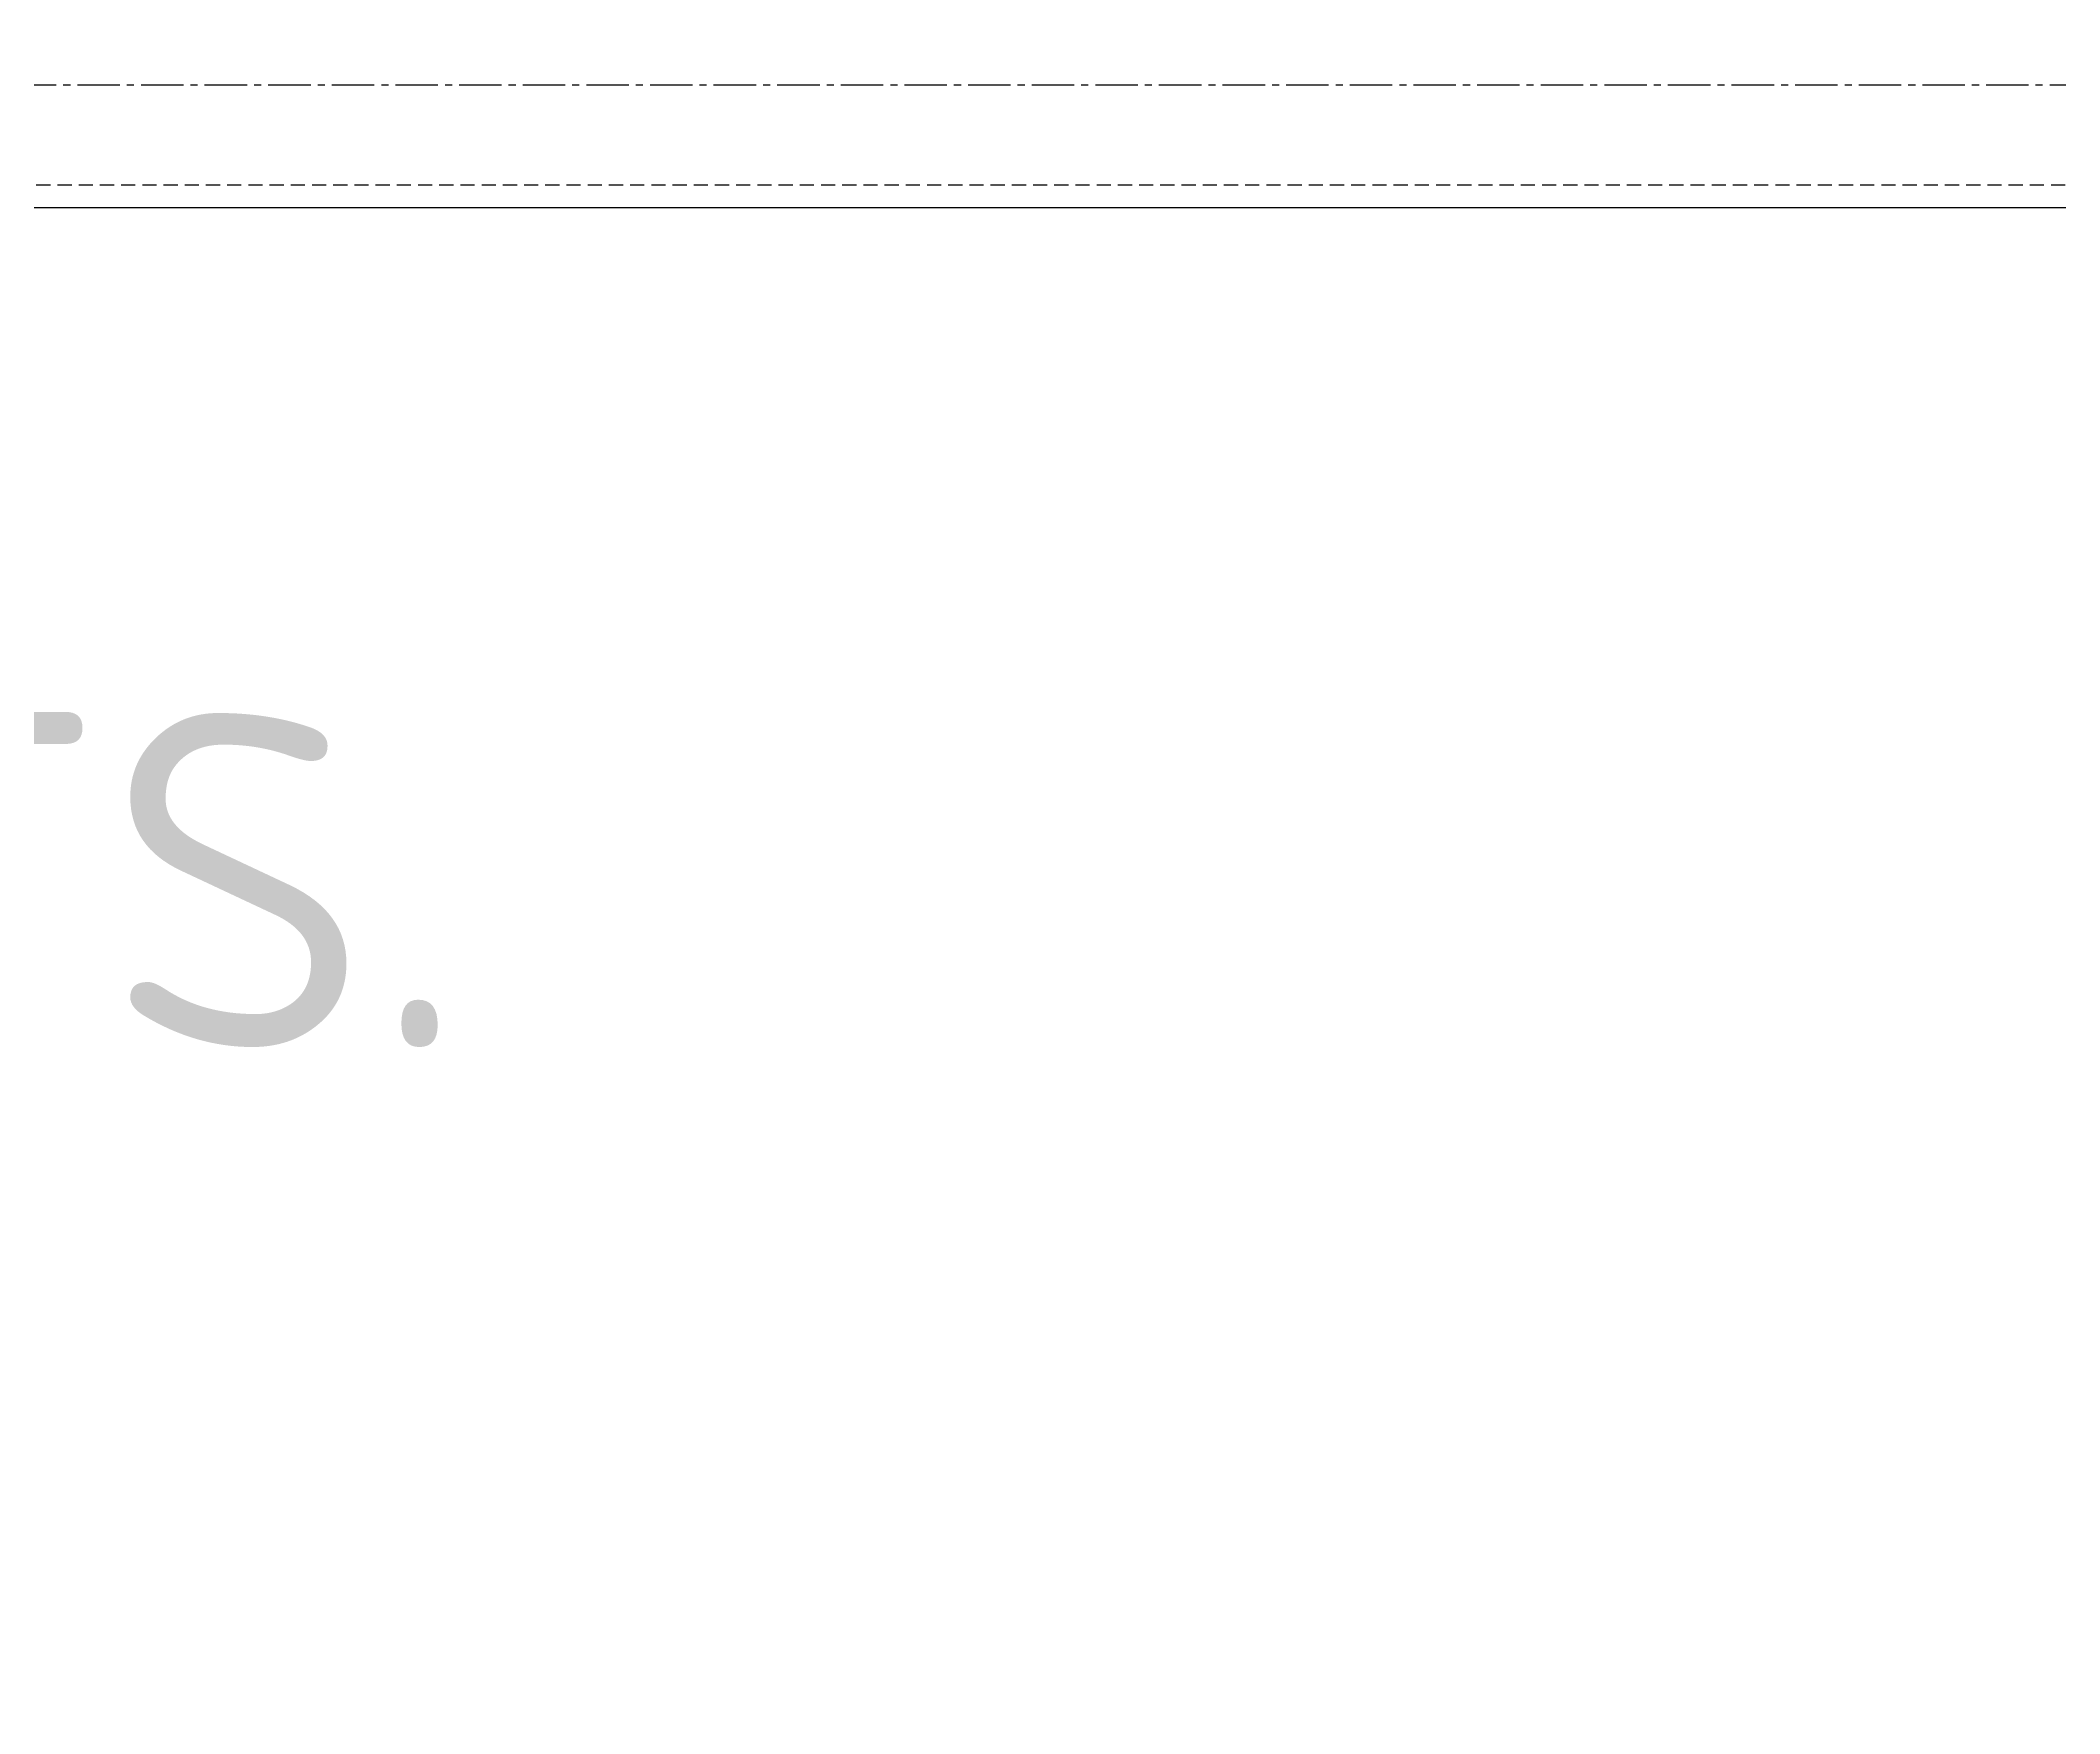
# Model space of a CAD drawing. Header units: millimetres. Extents: x -272986 to 200319, y -34579 to 49604.
# Drawn here: x 2848 to 3755, y 12859 to 13610 of the extents above; entities that cross this region are included whole.
import ezdxf

# ---------------------------------------------------------------- set-up
doc = ezdxf.new("R2010")
doc.units = ezdxf.units.MM
doc.linetypes.add('CENTER2', pattern=[28.575000000000003, 19.05, -3.175, 3.175, -3.175])
doc.linetypes.add('HIDDEN', pattern=[9.524999999999999, 6.35, -3.175])
doc.layers.get('Defpoints').update_dxf_attribs({"color": 9})
for name, color, linetype in [('X 0515 M', 7, 'Continuous'), ('X 1515 M', 8, 'HIDDEN'), ('X 2001 M', 1, 'CENTER2'), ('X 3001 D', 5, 'Continuous'), ('X 4001 T', 7, 'Continuous')]:
    doc.layers.add(name, color=color, linetype=linetype)
doc.styles.add('BIT STD. 2.5', font='isocpeur.ttf', dxfattribs={"height": 2.5})
doc.styles.add('BIT STD. 3.0', font='isocpeur.ttf', dxfattribs={"height": 2.5})
doc.dimstyles.new('BIT STD. 3.0', dxfattribs={"dimtxt": 3, "dimasz": 3, "dimexe": 1, "dimexo": 0.75, "dimgap": 1, "dimtad": 1, "dimdec": 0, "dimdsep": 46, "dimtxsty": 'BIT STD. 3.0', "dimcen": 0, "dimadec": 0, "dimazin": 0, "dimtfac": 1, "dimtdec": 0, "dimtmove": 0, "dimatfit": 3, "dimfxl": 1, "dimtfill": 1, "dimlwd": -1, "dimlwe": -1, "dimarcsym": 0})

# ---------------------------------------------------------------- blocks, each defined once
blk = doc.blocks.new('*U756')
at = {"layer": 'X 0515 M'}
blk.add_line((-10, -55.00000000000001), (15607.00000000012, -55.00000000000001), dxfattribs=at)
at = {"layer": 'X 1515 M'}
blk.add_line((15597.00000000012, -45.00000000000001), (0, -45.00000000000001), dxfattribs=at)
blk = doc.blocks.new('*D678')
at = {"layer": 'Defpoints', "color": 0, "transparency": 16777216}
for p in [(10384.0767400825, 13239), (11230.07886855424, 12944.21057286914), (390.3356475708861, 0.5)]:
    blk.add_point(p, dxfattribs=at)
at = {"layer": 'X 3001 D', "color": 0, "transparency": 16777216}
for p, q in [((10429.0767400825, 13239), (10744.0767400825, 13239)), ((10744.0767400825, 13239), (10870.07886855424, 12944.21057286914)), ((10870.07886855424, 12944.21057286914), (12831.37491221044, 12944.21057286914))]:
    blk.add_line(p, q, dxfattribs=at)
at = {"layer": 'X 3001 D', "color": 0, "transparency": 16777216, "insert": (12060.72689038234, 13080.79652102739), "char_height": 150, "attachment_point": 5, "style": 'BIT STD. 3.0', "bg_fill": 3, "box_fill_scale": 1.1, "bg_fill_color": 256, "bg_fill_true_color": 13158600, "bg_fill_transparency": 0}
blk.add_mtext('{\\fArial|b0|i0|c0|p34;▼}13.239m{\\C1;*} - {\\C7;N12}', dxfattribs=at)
blk = doc.blocks.new('*D688')
at = {"layer": 'Defpoints', "color": 0, "transparency": 16777216}
for p in [(8011.633869806683, 13259), (11215.46061634927, 13258.5), (390.3356475708861, 0.5)]:
    blk.add_point(p, dxfattribs=at)
at = {"layer": 'X 3001 D', "color": 0, "transparency": 16777216}
for p, q in [((8056.633869806683, 13259), (10495.46061634927, 13259)), ((10495.46061634927, 13259), (10855.46061634927, 13258.5)), ((10855.46061634927, 13258.5), (14586.75666000548, 13258.5))]:
    blk.add_line(p, q, dxfattribs=at)
at = {"layer": 'X 3001 D', "color": 0, "transparency": 16777216, "insert": (12931.10863817737, 13408.5), "char_height": 150, "attachment_point": 5, "style": 'BIT STD. 3.0', "bg_fill": 3, "box_fill_scale": 1.1, "bg_fill_color": 256, "bg_fill_true_color": 13158600, "bg_fill_transparency": 0}
blk.add_mtext('{\\fArial|b0|i0|c0|p34;▼}13.259m - {\\C7;N01, N02, N03, N05, N07}', dxfattribs=at)

msp = doc.modelspace()

# ---------------------------------------------------------------- linework, layer by layer
at = {"layer": 'X 2001 M'}
msp.add_line((-50.00000000007276, 13590), (15646.99999999996, 13589.99999999997), dxfattribs=at)

# ---------------------------------------------------------------- block references
msp.add_blockref('*U756', (-1.164153218269348e-10, 13590))

# ---------------------------------------------------------------- texts
at = {"layer": 'X 4001 T', "insert": (90.07847377187136, 13307.9617546241), "char_height": 150, "attachment_point": 1, "style": 'BIT STD. 2.5', "bg_fill": 3, "box_fill_scale": 1.25, "bg_fill_color": 256, "bg_fill_transparency": 0}
msp.add_mtext_dynamic_manual_height_columns('3.0mm (2101) S355JR_1200-PLTS.', width=3412.8, gutter_width=900, heights=[0], dxfattribs=at)

# ---------------------------------------------------------------- next in the draw order: dimensions: what is measured, and where the dimension line sits
at = {"layer": 'X 3001 D'}
dim = msp.add_ordinate_dim(feature_location=(10384.0767400825, 13239), offset=(846.0021284717386, -294.7894271308596), dtype=0, origin=(390.3356475708861, 0.5), text='{\\fArial|b0|i0|c0|p34;▼}<>{\\C1;*} - {\\C7;N12}', dimstyle='BIT STD. 3.0', override={"dimdec": 3, "dimlfac": 0.001, "dimzin": 0, "dimpost": 'm'}, dxfattribs=at)
dim.commit()
dim.dimension.update_dxf_attribs({"geometry": '*D678', "text_midpoint": (12060.72689038234, 13080.79652102739)})

# ---------------------------------------------------------------- next in the draw order: dimensions: what is measured, and where the dimension line sits
dim = msp.add_ordinate_dim(feature_location=(8011.633869806683, 13259), offset=(3203.826746542587, -0.5), dtype=0, origin=(390.3356475708861, 0.5), text='{\\fArial|b0|i0|c0|p34;▼}<> - {\\C7;N01, N02, N03, N05, N07}', dimstyle='BIT STD. 3.0', override={"dimdec": 3, "dimlfac": 0.001, "dimzin": 0, "dimpost": 'm'}, dxfattribs=at)
dim.commit()
dim.dimension.update_dxf_attribs({"geometry": '*D688', "text_midpoint": (12931.10863817737, 13408.5)})

doc.saveas('drawing.dxf')
